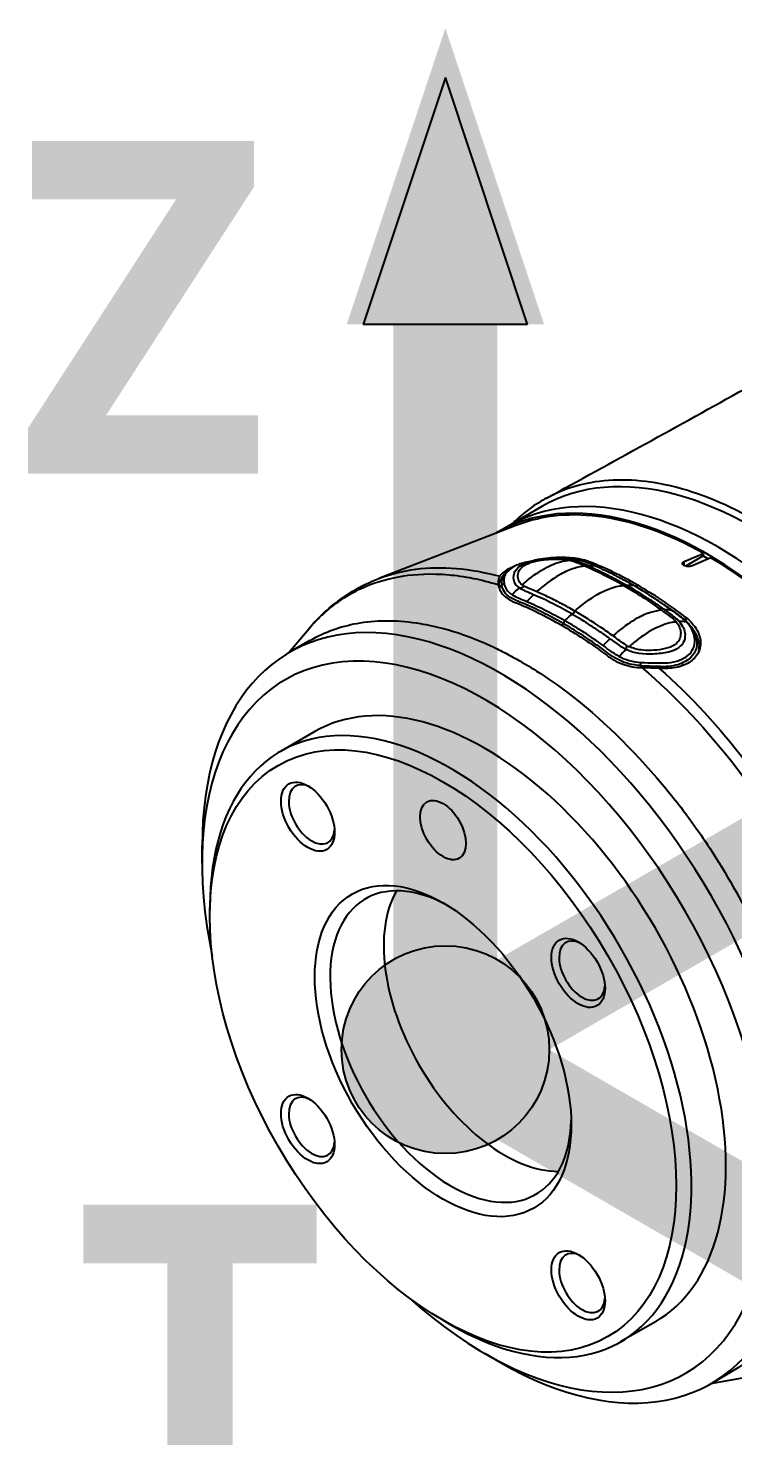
# Model space of a CAD drawing. Header units: millimetres. Extents: x 0 to 4378, y 0 to 2376.
# Drawn here: x 2523.5 to 2588.7, y 1859.2 to 1989.2 of the extents above; entities that cross this region are included whole.
import ezdxf

# ---------------------------------------------------------------- set-up
doc = ezdxf.new("R2010")
doc.units = ezdxf.units.MM
doc.header["$LTSCALE"] = 0.2
for name, color, linetype in [('01_Object Line', 4, 'Continuous'), ('07_Special Line2', 76, 'Continuous'), ('12_Before Rev.Num.', 5, 'Continuous')]:
    doc.layers.add(name, color=color, linetype=linetype)
doc.layers.add('14_Mark', color=7, linetype='Continuous', true_color=0xe03c31)
doc.styles.add('Rainbow-5.0 Style', font='malgunsl.ttf')

# ---------------------------------------------------------------- blocks, each defined once
blk = doc.blocks.new('A$C6724399f_1')
for p, q in [((-137.73, 911.03), (-141.97, 908.58)), ((-140.05, 909.3), (-152.8, 904.38)), ((-124.59, 905.94), (-122.82, 906.7)), ((-122.82, 906.7), (-122.82, 906.46)), ((-133.27, 905.73), (-133.27, 905.9)), ((-133.27, 905.55), (-133.27, 905.55)), ((-124.59, 905.59), (-124.59, 905.94)), ((-122.82, 906.46), (-124.44, 905.53)), ((-122.12, 906.29), (-123.89, 905.53)), ((-122.82, 906.46), (-122.36, 906.19)), ((-141.71, 903.61), (-141.71, 903.55)), ((-139.75, 903.47), (-139.75, 903.47)), ((-139.31, 903.63), (-139.31, 903.63)), ((-128.93, 903.55), (-128.93, 903.79)), ((-139.69, 902.17), (-139.69, 902.17)), ((-138.79, 901.78), (-138.79, 901.78)), ((-136.44, 902.32), (-136.44, 902.32)), ((-137.16, 900.99), (-137.16, 900.99)), ((-135.23, 900.84), (-135.23, 900.84)), ((-129.55, 900.33), (-129.55, 900.33)), ((-124.46, 900.81), (-124.46, 900.47)), ((-124.46, 900.38), (-124.46, 900.38)), ((-161.16, 897.5), (-159.25, 899.75)), ((-134.43, 899.42), (-134.43, 899.42)), ((-131.77, 899.52), (-131.77, 899.52)), ((-130.74, 899.43), (-130.74, 899.43)), ((-130.72, 899.45), (-130.72, 899.45)), ((-130.43, 899.68), (-130.43, 899.68)), ((-130.31, 899.78), (-130.31, 899.78)), ((-127.28, 899.76), (-127.28, 899.76)), ((-159.18, 898.65), (-161.06, 897.56)), ((-131.58, 897.45), (-131.58, 897.45)), ((-128.83, 897.46), (-128.84, 897.47)), ((-126.21, 897.93), (-126.21, 897.93)), ((-126.21, 897.54), (-126.21, 897.54)), ((-124.76, 898.3), (-124.76, 898.3)), ((-123.19, 897.99), (-123.19, 897.7)), ((-128.09, 897.39), (-128.09, 897.4)), ((-127.3, 896.58), (-127.3, 896.58)), ((-125.64, 896.33), (-125.64, 896.33)), ((-126.46, 895.69), (-126.46, 895.69)), ((-126.4, 894.29), (-126.4, 894.29)), ((-158.71, 890.23), (-161.9, 888.39)), ((-169.14, 878.07), (-169.14, 879.71)), ((-168.42, 873.16), (-168.42, 873.98)), ((-146.87, 835.84), (-146.16, 835.43)), ((-127.24, 835.71), (-130.42, 833.87)), ((-142.98, 832.76), (-141.56, 831.94)), ((-120.18, 831.1), (-122.06, 830.01)), ((-119.22, 830.49), (-122.16, 829.96))]:
    blk.add_line(p, q)
for centre, major_axis, ratio, start_param, end_param in [((-118.23, 877.26), (19.5, -33.77), 0.57735, 0, 3.141593), ((-121.41, 875.42), (19.5, -33.77), 0.57735, 0, 3.141593), ((-122.47, 874.81), (19.5, -33.77), 0.57735, 6.276472, 9.431491), ((-122.47, 874.81), (-19.41, 33.62), 0.57735, 5.510668, 6.192986), ((-122.47, 874.81), (-19.5, 33.77), 0.57735, 0.219576, 0.219609), ((-135.86, 896.61), (-2.01, -9.4), 0.657892, 3.207955, 3.309887), ((-134.41, 906.19), (0.123, 0.346), 0.586063, 3.505391, 4.05706), ((-128.77, 870.51), (21.99, -35.18), 0.558405, 2.458612, 2.489385), ((-134.36, 896.22), (2.02, 9.23), 0.669342, 0.072693, 0.1726), ((-128.86, 871.12), (19.98, -34.61), 0.577349, 2.358445, 2.512651), ((-122.47, 874.81), (19.41, -33.62), 0.57735, 0.0902, 2.343313), ((-122.47, 874.81), (-19.5, 33.77), 0.57735, 0.251781, 0.251867), ((-122.47, 874.81), (-17.98, 31.13), 0.57735, 0.101577, 0.10159), ((-139.75, 903.85), (-0.399, 0.039), 0.823926, 1.423079, 2.74037), ((-135.87, 906.19), (-3.97, -2.05), 0.476479, 0.211736, 0.2911), ((-129.97, 904.01), (-0.177, -0.308), 0.579231, 0.292939, 1.038344), ((-128.86, 871.12), (-19.98, 34.61), 0.577351, 5.341331, 5.500035), ((-134.91, 901.43), (0.135, 0.319), 0.655917, 3.458041, 4.784387), ((-127.32, 892.16), (-2.06, -9.21), 0.669522, 3.217308, 3.317215), ((-128.87, 870.6), (21.68, -35.31), 0.553474, 2.187803, 2.218617), ((-141.56, 863.78), (19.5, -33.77), 0.57735, 5.497787, 10.210176), ((-125.51, 901.05), (-0.226, -0.288), 0.524587, 0.216973, 1.096818), ((-125.98, 890.9), (-2.02, -9.4), 0.657828, 3.208445, 3.310377), ((-132.64, 898.56), (-1.5, 0), 0.57735, 5.393777, 5.394101), ((-132.43, 899.87), (-2, 0), 0.577602, 1.360978, 1.364511), ((-132.43, 899.87), (-2, 0), 0.577602, 2.317387, 2.317522), ((-132.43, 899.87), (2, 0), 0.577602, 6.101672, 6.101975), ((-142.98, 862.97), (-18.5, 32.04), 0.57735, 2.086336, 7.338442), ((-132.43, 898.68), (2, 0), 0.57735, 5.048975, 5.049302), ((-132.43, 898.68), (2, 0), 0.57735, 5.868287, 5.869086), ((-132.43, 898.68), (2, 0), 0.57735, 6.180219, 6.184222), ((-129.94, 898.19), (0.008, 0.395), 0.120682, 3.412409, 4.729332), ((-126.59, 900.83), (-4.24, -1.59), 0.623526, 0.480007, 0.55937), ((-142.98, 862.97), (15.74, -27.26), 0.57735, 0, 3.141593), ((-146.16, 861.13), (15.74, -27.26), 0.57735, 5.497787, 10.210176), ((-101.26, 887.05), (14.54, -25.18), 0.57735, 4.305765, 4.305803), ((-118.99, 887.51), (-1, 1.73), 0.57735, 0.213181, 0.213461), ((-118.99, 887.51), (-1, 1.73), 0.57735, 1.221476, 1.223962), ((-159.01, 882.58), (-1.5, 2.6), 0.57735, 5.577992, 10.129971), ((-146.16, 861.13), (-7.88, 13.65), 0.57735, 5.52902, 10.178943), ((-141.21, 863.99), (-7.88, 13.65), 0.57735, 0.319372, 2.82222), ((-134.02, 868.14), (-1.5, 2.6), 0.57735, 5.577992, 10.129971), ((-159.01, 853.71), (-1.5, 2.6), 0.57735, 5.577992, 10.129971), ((-134.02, 839.28), (-1.5, 2.6), 0.57735, 5.577992, 10.129971)]:
    blk.add_ellipse(centre, major_axis=major_axis, ratio=ratio, start_param=start_param, end_param=end_param)
for centre, major_axis in [((-146.87, 860.72), (15.24, -26.39)), ((-159.37, 882.37), (-1.75, 3.03)), ((-146.87, 881.13), (-1.5, 2.6)), ((-146.87, 860.72), (-8.38, 14.52)), ((-134.37, 867.94), (-1.75, 3.03)), ((-159.37, 853.51), (-1.75, 3.03)), ((-134.37, 839.07), (-1.75, 3.03))]:
    blk.add_ellipse(centre, major_axis=major_axis, ratio=0.57735)
for points in [[(-137.36, 911.77), (-131.23, 915.12), (-125.08, 918.51), (-118.92, 921.93)], [(-134.28, 906.08), (-134.74, 906.19), (-135.28, 906.26), (-135.85, 906.27)], [(-133.7, 905.89), (-133.88, 905.96), (-134.06, 906.02), (-134.26, 906.07)], [(-133.71, 905.53), (-132.54, 905.02), (-131.37, 904.42), (-130.19, 903.75)], [(-132.79, 905.53), (-133.09, 905.66), (-133.39, 905.78), (-133.7, 905.89)], [(-152.8, 904.38), (-152.8, 904.38), (-152.8, 904.38), (-152.8, 904.38)], [(-141.45, 903.77), (-141.38, 903.82), (-141.3, 903.88), (-141.22, 903.93)], [(-141.06, 904.89), (-141, 904.94), (-140.94, 905), (-140.87, 905.05)], [(-141.69, 903.78), (-141.71, 903.71), (-141.71, 903.62), (-141.7, 903.54)], [(-141.45, 903.77), (-141.55, 903.69), (-141.64, 903.56), (-141.67, 903.45)], [(-140.49, 902.88), (-140.27, 903.1), (-140.05, 903.32), (-139.84, 903.53)], [(-138.5, 902.88), (-138.71, 902.68), (-138.92, 902.47), (-139.13, 902.26)], [(-138.73, 903.37), (-138.73, 903.37), (-138.73, 903.37), (-138.72, 903.37)], [(-130.19, 903.74), (-129.01, 903.06), (-127.83, 902.3), (-126.65, 901.45)], [(-129.9, 903.77), (-129.69, 903.78), (-129.48, 903.77), (-129.27, 903.75)], [(-138.47, 901.97), (-138.47, 901.97), (-138.47, 901.97), (-138.47, 901.97)], [(-126.34, 901.88), (-126.23, 901.81), (-126.13, 901.73), (-126.02, 901.66)], [(-124.84, 900.78), (-125.13, 901.01), (-125.43, 901.24), (-125.74, 901.45)], [(-135.86, 900.03), (-135.84, 900.1), (-135.81, 900.16), (-135.77, 900.22)], [(-135.77, 900.22), (-135.71, 900.3), (-135.65, 900.38), (-135.61, 900.48)], [(-124.38, 900.37), (-124.52, 900.51), (-124.68, 900.65), (-124.84, 900.78)], [(-159.26, 899.75), (-159.25, 899.76), (-159.24, 899.76), (-159.24, 899.77)], [(-132.07, 898.18), (-131.86, 898.4), (-131.65, 898.61), (-131.44, 898.81)], [(-129.94, 897.81), (-130.17, 897.61), (-130.39, 897.39), (-130.6, 897.17)], [(-125.8, 898.07), (-125.8, 898.07), (-125.8, 898.07), (-125.8, 898.07)], [(-128.57, 896.33), (-128.57, 896.43), (-128.57, 896.52), (-128.57, 896.62)], [(-128.55, 896.13), (-128.56, 896.2), (-128.56, 896.27), (-128.57, 896.33)], [(-124.93, 896.87), (-124.93, 896.87), (-124.93, 896.87), (-124.93, 896.87)], [(-124.76, 896.58), (-124.73, 896.51), (-124.71, 896.43), (-124.69, 896.34)], [(-128.04, 895.77), (-128.04, 895.77), (-128.04, 895.77), (-128.04, 895.77)], [(-125.55, 894.85), (-125.55, 894.85), (-125.55, 894.85), (-125.55, 894.85)], [(-126.69, 894.56), (-126.69, 894.56), (-126.69, 894.56), (-126.69, 894.56)], [(-125.3, 894.62), (-125.3, 894.62), (-125.3, 894.62), (-125.3, 894.62)], [(-124.68, 894.02), (-124.68, 894.02), (-124.68, 894.02), (-124.68, 894.02)], [(-124.18, 893.52), (-124.18, 893.52), (-124.18, 893.52), (-124.18, 893.52)], [(-123.8, 893.14), (-123.8, 893.14), (-123.8, 893.14), (-123.8, 893.14)], [(-123.55, 892.88), (-123.55, 892.88), (-123.55, 892.88), (-123.55, 892.88)], [(-123.14, 892.45), (-123.14, 892.45), (-123.14, 892.45), (-123.14, 892.45)], [(-123.11, 892.42), (-123.12, 892.42), (-123.12, 892.42), (-123.12, 892.42)], [(-122.33, 891.58), (-122.33, 891.57), (-122.33, 891.57), (-122.33, 891.57)]]:
    blk.add_open_spline(points, degree=3)
for points, knots in [([(-118.23, 909.87), (-120.97, 911.42), (-123.7, 912.48), (-128.76, 913.55), (-131.07, 913.61), (-134.64, 912.97), (-135.99, 912.5), (-138.39, 911.23), (-139.45, 910.44), (-140.4, 909.49)], [0.000001, 0.000001, 0.000001, 0.000001, 1.164971, 1.164971, 2.245726, 2.245726, 2.976579, 2.976579, 3.662816, 3.662816, 3.662816, 3.662816]), ([(-152.8, 904.38), (-151.72, 904.79), (-150.57, 905.08), (-149.39, 905.24), (-146.99, 905.55), (-144.37, 905.33), (-141.63, 904.58)], [-0.1678514, -0.1678514, -0.1678514, -0.1678514, -0.1123126, -0.1123126, -0.1123126, 0, 0, 0, 0]), ([(-140.23, 905.53), (-140.52, 905.4), (-140.79, 905.27), (-141.29, 904.96), (-141.5, 904.77), (-141.63, 904.58)], [-0.2892406, -0.2892406, -0.2892406, -0.2892406, -0.1642391, -0.1642391, -0.0003909, -0.0003909, -0.0003909, -0.0003909]), ([(-140.03, 905.63), (-140.07, 905.61), (-140.11, 905.59), (-140.43, 905.43), (-140.65, 905.26), (-141, 904.94), (-141.12, 904.8), (-141.25, 904.41), (-141.26, 904.19), (-141.22, 903.93)], [27.245572, 27.245572, 27.245572, 27.245572, 27.43036, 27.43036, 28.758819, 28.758819, 30.087278, 30.087278, 31.415738, 31.415738, 31.415738, 31.415738]), ([(-139.84, 903.53), (-140.31, 903.85), (-140.43, 904.37), (-140.3, 904.82), (-140.22, 905.08), (-140.04, 905.32), (-139.78, 905.51), (-139.59, 905.65), (-139.35, 905.76), (-139.07, 905.85), (-138.39, 906.07), (-137.5, 906.18), (-136.64, 906.22), (-136.03, 906.25), (-135.43, 906.21), (-134.91, 906.1)], [6.83821, 6.83821, 6.83821, 6.83821, 9.362067, 9.362067, 9.362067, 10.842339, 10.842339, 10.842339, 11.887217, 11.887217, 11.887217, 14.411544, 14.411544, 14.411544, 16.204654, 16.204654, 16.204654, 16.204654]), ([(-140.03, 905.63), (-139.9, 905.69), (-139.76, 905.74), (-139.4, 905.85), (-139.17, 905.91), (-138.55, 906.04), (-138.17, 906.1), (-137.42, 906.2), (-137.07, 906.23), (-136.63, 906.26), (-136.54, 906.26), (-136.35, 906.27), (-136.25, 906.27), (-136.05, 906.27), (-135.95, 906.27), (-135.85, 906.27)], [0, 0, 0, 0, 0.0433293, 0.0433293, 0.1165032, 0.1165032, 0.2464569, 0.2464569, 0.3524355, 0.3524355, 0.3803043, 0.3803043, 0.4094502, 0.4094502, 0.4402949, 0.4402949, 0.4402949, 0.4402949]), ([(-139.55, 903.79), (-139.89, 904.06), (-140, 904.44), (-139.93, 904.81), (-139.88, 905.02), (-139.78, 905.2), (-139.62, 905.37), (-139.58, 905.41), (-139.53, 905.45), (-139.48, 905.49)], [7.141582, 7.141582, 7.141582, 7.141582, 9.362054, 9.362054, 9.362054, 10.573628, 10.573628, 10.573628, 10.889931, 10.889931, 10.889931, 10.889931]), ([(-139.55, 903.79), (-139.4, 903.92), (-139.26, 904.04), (-139.11, 904.16), (-138.54, 904.64), (-137.95, 905.05), (-137.36, 905.37), (-137.35, 905.37), (-137.34, 905.38), (-137.33, 905.38), (-136.73, 905.7), (-136.13, 905.92), (-135.57, 906.02), (-135.44, 906.04), (-135.32, 906.06), (-135.2, 906.08)], [-8.25646, -8.25646, -8.25646, -8.25646, -7.624618, -7.624618, -7.624618, -5.1247, -5.1247, -5.1247, -5.082989, -5.082989, -5.082989, -2.541442, -2.541442, -2.541442, -1.992945, -1.992945, -1.992945, -1.992945]), ([(-139.48, 905.49), (-139.33, 905.61), (-139.13, 905.72), (-138.74, 905.86), (-138.58, 905.91), (-138.41, 905.95)], [10.889931, 10.889931, 10.889931, 10.889931, 11.886462, 11.886462, 12.517617, 12.517617, 12.517617, 12.517617]), ([(-133.27, 905.9), (-133.69, 906.06), (-134.18, 906.17), (-135.26, 906.31), (-135.83, 906.33), (-137.05, 906.28), (-137.69, 906.2), (-138.34, 906.07), (-138.4, 906.06), (-138.45, 906.05)], [-1.0630218, -1.0630218, -1.0630218, -1.0630218, -0.8848058, -0.8848058, -0.7073819, -0.7073819, -0.5174641, -0.5174641, -0.50072, -0.50072, -0.50072, -0.50072]), ([(-138.41, 905.95), (-137.89, 906.08), (-137.3, 906.14), (-136.18, 906.19), (-135.66, 906.17), (-135.2, 906.08)], [12.517617, 12.517617, 12.517617, 12.517617, 14.410588, 14.410588, 16.122304, 16.122304, 16.122304, 16.122304]), ([(-133.71, 905.53), (-134.06, 905.49), (-134.4, 905.42), (-134.76, 905.31), (-135.16, 905.18), (-135.57, 905), (-135.98, 904.78), (-136.56, 904.46), (-137.15, 904.05), (-137.76, 903.54), (-137.91, 903.42), (-138.06, 903.29), (-138.21, 903.15)], [1.942734, 1.942734, 1.942734, 1.942734, 3.510907, 3.510907, 3.510907, 5.294969, 5.294969, 5.294969, 7.771433, 7.771433, 7.771433, 8.384461, 8.384461, 8.384461, 8.384461]), ([(-135.2, 906.08), (-135.11, 906.06), (-135.01, 906.03), (-134.92, 906.01), (-134.83, 905.98), (-134.74, 905.95), (-134.66, 905.92), (-134.64, 905.92), (-134.62, 905.91), (-134.6, 905.9)], [16.1226828, 16.1226828, 16.1226828, 16.1226828, 16.4885012, 16.4885012, 16.4885012, 16.8511653, 16.8511653, 16.8511653, 16.9347143, 16.9347143, 16.9347143, 16.9347143]), ([(-134.91, 906.1), (-134.82, 906.08), (-134.72, 906.05), (-134.63, 906.03), (-134.55, 906), (-134.46, 905.97), (-134.38, 905.94), (-134.36, 905.93), (-134.34, 905.93), (-134.32, 905.92)], [16.2046565, 16.2046565, 16.2046565, 16.2046565, 16.5350251, 16.5350251, 16.5350251, 16.8635253, 16.8635253, 16.8635253, 16.9347143, 16.9347143, 16.9347143, 16.9347143]), ([(-134.6, 905.9), (-134.47, 905.85), (-134.28, 905.77), (-134.01, 905.66), (-133.86, 905.59), (-133.71, 905.53)], [0, 0, 0, 0, 0.0569111, 0.0569111, 0.1273668, 0.1273668, 0.1273668, 0.1273668]), ([(-133.43, 905.55), (-133.14, 905.42), (-132.85, 905.29), (-132.26, 905.01), (-131.97, 904.87), (-131.08, 904.42), (-130.49, 904.11), (-129.9, 903.77)], [-0.5003967, -0.5003967, -0.5003967, -0.5003967, -0.3749442, -0.3749442, -0.2498089, -0.2498089, 0, 0, 0, 0]), ([(-129.27, 903.75), (-129.66, 903.97), (-130.05, 904.19), (-130.44, 904.39), (-130.83, 904.6), (-131.22, 904.8), (-131.61, 904.98), (-132.01, 905.17), (-132.4, 905.36), (-132.79, 905.53)], [13.589461, 13.589461, 13.589461, 13.589461, 15.291102, 15.291102, 15.291102, 16.992719, 16.992719, 16.992719, 18.712231, 18.712231, 18.712231, 18.712231]), ([(-123.89, 905.53), (-123.93, 905.51), (-123.99, 905.5), (-124.11, 905.48), (-124.18, 905.48), (-124.3, 905.49), (-124.37, 905.5), (-124.49, 905.54), (-124.55, 905.56), (-124.64, 905.61), (-124.68, 905.65), (-124.73, 905.71), (-124.74, 905.74), (-124.74, 905.81), (-124.73, 905.84), (-124.67, 905.9), (-124.64, 905.92), (-124.59, 905.94)], [0.1511512, 0.1511512, 0.1511512, 0.1511512, 0.1700527, 0.1700527, 0.1890362, 0.1890362, 0.2079284, 0.2079284, 0.2268206, 0.2268206, 0.2457128, 0.2457128, 0.264605, 0.264605, 0.2835884, 0.2835884, 0.3024899, 0.3024899, 0.3024899, 0.3024899]), ([(-159.24, 899.77), (-158.62, 900.5), (-158.12, 900.95), (-157.84, 901.2), (-157.71, 901.32), (-157.62, 901.4), (-157.57, 901.43), (-157.24, 901.72), (-156.74, 902.13), (-156.01, 902.59), (-155.07, 903.19), (-154.47, 903.44), (-154.3, 903.52), (-154.21, 903.56), (-154.12, 903.6), (-154.03, 903.64), (-152.91, 904.11), (-151.73, 904.43), (-150.5, 904.62), (-149.41, 904.78), (-148.01, 904.87), (-146.3, 904.72), (-145.74, 904.67), (-144.98, 904.58), (-144.04, 904.39), (-143.37, 904.25), (-142.61, 904.07), (-141.76, 903.81)], [-0.2964944, -0.2964944, -0.2964944, -0.2964944, -0.2645883, -0.2645883, -0.2645883, -0.25, -0.25, -0.25, -0.21875, -0.21875, -0.21875, -0.1875, -0.1875, -0.1875, -0.1826751, -0.1826751, -0.1826751, -0.125, -0.125, -0.125, -0.0625, -0.0625, -0.0625, -0.0258077, -0.0258077, -0.0258077, 0, 0, 0, 0]), ([(-159.24, 899.77), (-159.24, 899.77), (-159.24, 899.77), (-159.24, 899.77), (-159.24, 899.77), (-159.24, 899.77), (-159.24, 899.77), (-159.24, 899.77), (-159.24, 899.77), (-159.24, 899.77), (-159.24, 899.77), (-159.24, 899.77), (-159.24, 899.77), (-159.23, 899.78), (-159.23, 899.78), (-159.23, 899.79), (-159.22, 899.79), (-159.2, 899.81), (-159.19, 899.83), (-159.13, 899.9), (-159.09, 899.95), (-158.92, 900.14), (-158.79, 900.29), (-158.25, 900.85), (-157.83, 901.26), (-156.03, 902.8), (-154.48, 903.73), (-152.8, 904.38)], [0, 0, 0, 0, 0.00005, 0.00005, 0.000069, 0.000069, 0.00013, 0.00013, 0.00017, 0.00017, 0.00029, 0.00029, 0.00065, 0.00065, 0.00173, 0.00173, 0.00497, 0.00497, 0.01469, 0.01469, 0.04385, 0.04385, 0.131336, 0.131336, 0.393933, 0.393933, 1.206043, 1.206043, 1.206043, 1.206043]), ([(-141.63, 904.58), (-141.64, 904.56), (-141.66, 904.54), (-141.68, 904.48), (-141.7, 904.46), (-141.73, 904.37), (-141.74, 904.31), (-141.79, 904.06), (-141.77, 903.88), (-141.76, 903.81)], [-0.06400045, -0.06400045, -0.06400045, -0.06400045, -0.05698624, -0.05698624, -0.05040221, -0.05040221, -0.03728617, -0.03728617, -0.00001779, -0.00001779, -0.00001779, -0.00001779]), ([(-141.69, 903.78), (-141.68, 903.88), (-141.66, 903.97), (-141.56, 904.24), (-141.47, 904.41), (-141.3, 904.65), (-141.23, 904.73), (-141.16, 904.79)], [0, 0, 0, 0, 0.043852, 0.043852, 0.1087099, 0.1087099, 0.1542399, 0.1542399, 0.1542399, 0.1542399]), ([(-141.06, 904.89), (-141.11, 904.84), (-141.16, 904.8), (-141.21, 904.75), (-141.21, 904.75), (-141.21, 904.75), (-141.21, 904.74), (-141.44, 904.5), (-141.52, 904.19), (-141.45, 903.77)], [-39.614388, -39.614388, -39.614388, -39.614388, -39.2015, -39.2015, -39.2015, -39.181422, -39.181422, -39.181422, -37.039584, -37.039584, -37.039584, -37.039584]), ([(-141.22, 903.93), (-141.22, 903.9), (-141.22, 903.87), (-141.2, 903.81), (-141.19, 903.78), (-141.17, 903.7), (-141.15, 903.64), (-141.11, 903.55), (-141.09, 903.52), (-141.04, 903.44), (-141.02, 903.39), (-140.88, 903.2), (-140.72, 903.03), (-140.49, 902.88)], [0, 0, 0, 0, 0.0146911, 0.0146911, 0.0270405, 0.0270405, 0.0580232, 0.0580232, 0.077436, 0.077436, 0.1037284, 0.1037284, 0.192379, 0.192379, 0.192379, 0.192379]), ([(-141.76, 903.81), (-141.72, 903.44), (-141.55, 903.11), (-141.15, 902.7), (-140.99, 902.57), (-140.71, 902.4), (-140.61, 902.35), (-140.4, 902.25), (-140.33, 902.22), (-140.19, 902.17)], [-0.4608596, -0.4608596, -0.4608596, -0.4608596, -0.2319778, -0.2319778, -0.1176594, -0.1176594, -0.0605125, -0.0605125, -0.000004, -0.000004, -0.000004, -0.000004]), ([(-135.77, 900.22), (-136.32, 900.54), (-136.87, 900.84), (-137.42, 901.12), (-137.98, 901.41), (-138.53, 901.67), (-139.07, 901.91), (-139.07, 901.91), (-139.07, 901.91), (-139.08, 901.91), (-139.62, 902.15), (-140.21, 902.35), (-140.66, 902.63), (-140.66, 902.63), (-140.66, 902.63), (-140.67, 902.63), (-140.89, 902.78), (-141.07, 902.95), (-141.2, 903.14), (-141.33, 903.33), (-141.42, 903.54), (-141.45, 903.77)], [27.547428, 27.547428, 27.547428, 27.547428, 29.915632, 29.915632, 29.915632, 32.28311, 32.28311, 32.28311, 32.293424, 32.293424, 32.293424, 34.650769, 34.650769, 34.650769, 34.666423, 34.666423, 34.666423, 35.852922, 35.852922, 35.852922, 37.039421, 37.039421, 37.039421, 37.039421]), ([(-140.49, 902.88), (-140.47, 902.87), (-140.45, 902.85), (-140.43, 902.84), (-140.24, 902.74), (-140.05, 902.64), (-139.84, 902.55), (-139.6, 902.46), (-139.37, 902.36), (-139.13, 902.26)], [33.655801, 33.655801, 33.655801, 33.655801, 33.760716, 33.760716, 33.760716, 34.688162, 34.688162, 34.688162, 35.7207, 35.7207, 35.7207, 35.7207]), ([(-138.5, 902.88), (-138.56, 902.91), (-138.63, 902.94), (-138.69, 902.97), (-138.71, 902.97), (-138.72, 902.98), (-138.73, 902.99), (-138.81, 903.02), (-138.89, 903.05), (-138.97, 903.09), (-139.05, 903.12), (-139.12, 903.16), (-139.2, 903.19), (-139.28, 903.22), (-139.35, 903.26), (-139.43, 903.29), (-139.5, 903.33), (-139.57, 903.36), (-139.64, 903.4), (-139.71, 903.44), (-139.77, 903.48), (-139.84, 903.53)], [4.856644, 4.856644, 4.856644, 4.856644, 5.128657, 5.128657, 5.128657, 5.185049, 5.185049, 5.185049, 5.513346, 5.513346, 5.513346, 5.841966, 5.841966, 5.841966, 6.171736, 6.171736, 6.171736, 6.503514, 6.503514, 6.503514, 6.83821, 6.83821, 6.83821, 6.83821]), ([(-138.21, 903.15), (-138.22, 903.16), (-138.24, 903.16), (-138.65, 903.34), (-139.05, 903.49), (-139.39, 903.68)], [5.066669, 5.066669, 5.066669, 5.066669, 5.128657, 5.128657, 6.83821, 6.83821, 6.83821, 6.83821]), ([(-134.97, 901.1), (-135.56, 901.44), (-136.15, 901.76), (-137.03, 902.21), (-137.33, 902.36), (-137.91, 902.63), (-138.21, 902.76), (-138.5, 902.88)], [-0.4980541, -0.4980541, -0.4980541, -0.4980541, -0.2482966, -0.2482966, -0.1249533, -0.1249533, -0.0001115, -0.0001115, -0.0001115, -0.0001115]), ([(-134.69, 901.37), (-135.09, 901.6), (-135.49, 901.82), (-135.88, 902.03), (-136.28, 902.24), (-136.67, 902.44), (-137.07, 902.63), (-137.45, 902.81), (-137.83, 902.99), (-138.21, 903.15)], [0, 0, 0, 0, 1.709554, 1.709554, 1.709554, 3.419104, 3.419104, 3.419104, 5.066451, 5.066451, 5.066451, 5.066451]), ([(-134.69, 901.37), (-134.28, 901.73), (-133.87, 902.06), (-133.48, 902.34), (-132.44, 903.08), (-131.45, 903.53), (-130.51, 903.7), (-130.4, 903.72), (-130.3, 903.73), (-130.19, 903.74)], [0.073579, 0.073579, 0.073579, 0.073579, 1.773456, 1.773456, 1.773456, 6.187837, 6.187837, 6.187837, 6.697304, 6.697304, 6.697304, 6.697304]), ([(-129.9, 903.77), (-129.31, 903.43), (-128.72, 903.06), (-127.99, 902.58), (-127.84, 902.49), (-127.58, 902.32), (-127.47, 902.24), (-127.03, 901.94), (-126.7, 901.71), (-126.37, 901.47)], [-0.5013435, -0.5013435, -0.5013435, -0.5013435, -0.2507469, -0.2507469, -0.1880948, -0.1880948, -0.1410476, -0.1410476, -0.0000391, -0.0000391, -0.0000391, -0.0000391]), ([(-125.74, 901.45), (-126.13, 901.74), (-126.53, 902.01), (-126.92, 902.27), (-127.31, 902.54), (-127.7, 902.79), (-128.09, 903.04), (-128.48, 903.28), (-128.87, 903.52), (-129.26, 903.74), (-129.26, 903.74), (-129.26, 903.75), (-129.27, 903.75)], [-18.712231, -18.712231, -18.712231, -18.712231, -16.997643, -16.997643, -16.997643, -15.300899, -15.300899, -15.300899, -13.604104, -13.604104, -13.604104, -13.589461, -13.589461, -13.589461, -13.589461]), ([(-140.19, 902.17), (-138.78, 901.59), (-137.37, 900.9), (-134.55, 899.27), (-133.15, 898.34), (-131.74, 897.29)], [0, 0, 0, 0, 0.604975, 0.604975, 1.212492, 1.212492, 1.212492, 1.212492]), ([(-139.13, 902.26), (-138.54, 902.01), (-137.96, 901.73), (-136.79, 901.14), (-136.2, 900.82), (-135.61, 900.48)], [35.720723, 35.720723, 35.720723, 35.720723, 38.259702, 38.259702, 40.798705, 40.798705, 40.798705, 40.798705]), ([(-131.15, 899.07), (-131.53, 899.35), (-131.92, 899.62), (-132.3, 899.88), (-133.1, 900.41), (-133.9, 900.91), (-134.69, 901.37)], [-5.096168, -5.096168, -5.096168, -5.096168, -3.432831, -3.432831, -3.432831, 0, 0, 0, 0]), ([(-126.65, 901.45), (-127, 901.42), (-127.34, 901.35), (-127.7, 901.23), (-128.1, 901.11), (-128.51, 900.93), (-128.92, 900.7), (-129.5, 900.39), (-130.09, 899.98), (-130.7, 899.47), (-130.85, 899.34), (-131, 899.21), (-131.15, 899.07)], [1.942734, 1.942734, 1.942734, 1.942734, 3.510907, 3.510907, 3.510907, 5.294969, 5.294969, 5.294969, 7.771433, 7.771433, 7.771433, 8.384461, 8.384461, 8.384461, 8.384461]), ([(-126.65, 901.45), (-126.51, 901.35), (-126.36, 901.24), (-126.09, 901.04), (-125.9, 900.9), (-125.76, 900.8)], [0, 0, 0, 0, 0.0616854, 0.0616854, 0.1115163, 0.1115163, 0.1115163, 0.1115163]), ([(-126.02, 901.66), (-125.45, 901.26), (-124.88, 900.85), (-123.66, 899.74), (-123.33, 898.94), (-123.48, 897.51), (-123.97, 896.91), (-124.76, 896.58)], [4.433636, 4.433636, 4.433636, 4.433636, 6.883366, 6.883366, 10.325049, 10.325049, 13.766731, 13.766731, 13.766731, 13.766731]), ([(-159.18, 898.65), (-159.07, 898.71), (-158.97, 898.76), (-157.55, 899.53), (-156.09, 900.03), (-152.77, 900.57), (-150.91, 900.54), (-148.27, 900.1), (-147.55, 899.95), (-145.61, 899.43), (-144.37, 898.99), (-142.76, 898.3), (-142.4, 898.13), (-141.61, 897.75), (-141.18, 897.54), (-140.29, 897.06), (-139.83, 896.8), (-139.09, 896.36), (-138.81, 896.19), (-138.43, 895.96), (-138.33, 895.89), (-137.26, 895.21), (-136.3, 894.55), (-132.28, 891.5), (-129.36, 888.63), (-125.66, 884.25), (-124.74, 883.07), (-123.29, 881.07), (-122.74, 880.27), (-120.69, 877.13), (-119.32, 874.69), (-117.2, 870.44), (-116.41, 868.66), (-115.03, 865.06), (-114.44, 863.26), (-113.5, 859.84), (-113.12, 858.22), (-112.63, 855.52), (-112.47, 854.43), (-112.24, 852.28), (-112.16, 851.22), (-112.11, 849.68), (-112.1, 849.18), (-112.13, 845.71), (-112.5, 842.97), (-113.61, 839.33), (-114.06, 838.21), (-114.96, 836.44), (-115.38, 835.74), (-117.03, 833.41), (-118.5, 832.06), (-120.18, 831.1)], [-15.185847, -15.185847, -15.185847, -15.185847, -15.126345, -15.126345, -14.357922, -14.357922, -13.491729, -13.491729, -13.178557, -13.178557, -12.649887, -12.649887, -12.498415, -12.498415, -12.318089, -12.318089, -12.124815, -12.124815, -12.007373, -12.007373, -11.964756, -11.964756, -11.555527, -11.555527, -10.242526, -10.242526, -9.787003, -9.787003, -9.494757, -9.494757, -8.658648, -8.658648, -8.069674, -8.069674, -7.481399, -7.481399, -6.943069, -6.943069, -6.570845, -6.570845, -6.198458, -6.198458, -6.015314, -6.015314, -4.920692, -4.920692, -4.383337, -4.383337, -3.995401, -3.995401, -2.988737, -2.988737, -2.988737, -2.988737]), ([(-128.57, 896.33), (-128.96, 896.35), (-129.34, 896.41), (-129.71, 896.5), (-130.08, 896.6), (-130.43, 896.74), (-130.75, 896.91), (-131.38, 897.25), (-131.89, 897.69), (-132.44, 898.08), (-132.99, 898.47), (-133.54, 898.85), (-134.1, 899.2), (-134.1, 899.2), (-134.1, 899.21), (-134.11, 899.21), (-134.65, 899.56), (-135.2, 899.89), (-135.75, 900.21), (-135.76, 900.21), (-135.76, 900.22), (-135.77, 900.22)], [-37.039388, -37.039388, -37.039388, -37.039388, -35.852961, -35.852961, -35.852961, -34.66644, -34.66644, -34.66644, -32.296832, -32.296832, -32.296832, -29.935323, -29.935323, -29.935323, -29.920458, -29.920458, -29.920458, -27.574383, -27.574383, -27.574383, -27.547428, -27.547428, -27.547428, -27.547428]), ([(-135.61, 900.48), (-135.54, 900.55), (-135.46, 900.62), (-135.39, 900.69), (-135.29, 900.78), (-135.2, 900.88), (-135.1, 900.97), (-135.06, 901.02), (-135.02, 901.06), (-134.97, 901.1)], [-1.0896743, -1.0896743, -1.0896743, -1.0896743, -0.7634499, -0.7634499, -0.7634499, -0.3184296, -0.3184296, -0.3184296, -0.1133023, -0.1133023, -0.1133023, -0.1133023]), ([(-132.07, 898.18), (-132.65, 898.61), (-133.24, 899.01), (-134.43, 899.78), (-135.02, 900.14), (-135.61, 900.48)], [35.720722, 35.720722, 35.720722, 35.720722, 38.259702, 38.259702, 40.798705, 40.798705, 40.798705, 40.798705]), ([(-131.44, 898.81), (-131.73, 899.02), (-132.02, 899.23), (-132.61, 899.63), (-132.91, 899.83), (-133.79, 900.4), (-134.38, 900.76), (-134.97, 901.1)], [-0.4984902, -0.4984902, -0.4984902, -0.4984902, -0.3746356, -0.3746356, -0.2508217, -0.2508217, -0.0000001, -0.0000001, -0.0000001, -0.0000001]), ([(-125.02, 900.39), (-124.71, 900.02), (-124.52, 899.6), (-124.5, 899.21), (-124.47, 898.66), (-124.73, 898.19), (-125.25, 897.88), (-125.47, 897.75), (-125.74, 897.65), (-126.04, 897.58), (-126.46, 897.48), (-126.95, 897.42), (-127.45, 897.4), (-128.3, 897.37), (-129.21, 897.44), (-129.94, 897.81)], [-16.234798, -16.234798, -16.234798, -16.234798, -14.441202, -14.441202, -14.441202, -11.916208, -11.916208, -11.916208, -10.870941, -10.870941, -10.870941, -9.390513, -9.390513, -9.390513, -6.865662, -6.865662, -6.865662, -6.865662]), ([(-125.32, 900.37), (-125.44, 900.35), (-125.56, 900.34), (-125.68, 900.31), (-126.25, 900.21), (-126.84, 899.99), (-127.44, 899.67), (-127.45, 899.67), (-127.46, 899.66), (-127.47, 899.66), (-128.06, 899.34), (-128.65, 898.93), (-129.23, 898.45), (-129.37, 898.33), (-129.52, 898.21), (-129.66, 898.08)], [1.992945, 1.992945, 1.992945, 1.992945, 2.541442, 2.541442, 2.541442, 5.082989, 5.082989, 5.082989, 5.1247, 5.1247, 5.1247, 7.624618, 7.624618, 7.624618, 8.25646, 8.25646, 8.25646, 8.25646]), ([(-128.57, 896.62), (-128.14, 896.61), (-127.71, 896.59), (-126.87, 896.57), (-126.47, 896.56), (-125.71, 896.63), (-125.34, 896.72), (-124.7, 896.95), (-124.43, 897.1), (-123.79, 897.64), (-123.57, 898.15), (-123.61, 899.26), (-123.88, 899.86), (-124.38, 900.37)], [-31.415738, -31.415738, -31.415738, -31.415738, -30.087278, -30.087278, -28.758819, -28.758819, -27.43036, -27.43036, -26.101901, -26.101901, -23.444982, -23.444982, -20.788081, -20.788081, -20.788081, -20.788081]), ([(-124.46, 900.81), (-124.07, 900.51), (-123.75, 900.16), (-123.28, 899.44), (-123.13, 899.07), (-123.03, 898.28), (-123.09, 897.88), (-123.45, 897.16), (-123.74, 896.85), (-124.48, 896.4), (-124.9, 896.24), (-125.83, 896.06), (-126.35, 896.04), (-126.88, 896.07)], [0, 0, 0, 0, 0.170338, 0.170338, 0.339954, 0.339954, 0.529798, 0.529798, 0.719657, 0.719657, 0.888889, 0.888889, 1.059151, 1.059151, 1.059151, 1.059151]), ([(-125.76, 900.8), (-125.75, 900.78), (-125.73, 900.77), (-125.71, 900.76), (-125.64, 900.69), (-125.57, 900.63), (-125.5, 900.57), (-125.43, 900.5), (-125.37, 900.44), (-125.32, 900.37)], [-16.9650672, -16.9650672, -16.9650672, -16.9650672, -16.8814942, -16.8814942, -16.8814942, -16.518726, -16.518726, -16.518726, -16.1528025, -16.1528025, -16.1528025, -16.1528025]), ([(-125.48, 900.81), (-125.46, 900.8), (-125.44, 900.79), (-125.43, 900.77), (-125.35, 900.71), (-125.28, 900.65), (-125.21, 900.59), (-125.15, 900.52), (-125.08, 900.46), (-125.02, 900.39)], [-16.9650672, -16.9650672, -16.9650672, -16.9650672, -16.8938577, -16.8938577, -16.8938577, -16.565263, -16.565263, -16.565263, -16.2347997, -16.2347997, -16.2347997, -16.2347997]), ([(-125.47, 901.27), (-125.05, 900.96), (-124.64, 900.65), (-123.97, 900), (-123.72, 899.68), (-123.34, 898.94), (-123.22, 898.52), (-123.19, 898.15)], [0.0772603, 0.0772603, 0.0772603, 0.0772603, 0.2575296, 0.2575296, 0.393836, 0.393836, 0.5442859, 0.5442859, 0.5442859, 0.5442859]), ([(-125.32, 900.37), (-125.05, 900.04), (-124.91, 899.68), (-124.89, 898.98), (-125.02, 898.64), (-125.3, 898.38)], [-16.152793, -16.152793, -16.152793, -16.152793, -14.440216, -14.440216, -12.546701, -12.546701, -12.546701, -12.546701]), ([(-129.94, 897.81), (-130.04, 897.86), (-130.13, 897.91), (-130.22, 897.97), (-130.31, 898.02), (-130.4, 898.07), (-130.48, 898.13), (-130.56, 898.18), (-130.64, 898.24), (-130.72, 898.3), (-130.8, 898.35), (-130.88, 898.41), (-130.96, 898.47), (-131.04, 898.52), (-131.12, 898.58), (-131.2, 898.64), (-131.22, 898.65), (-131.23, 898.66), (-131.25, 898.67), (-131.31, 898.72), (-131.38, 898.76), (-131.44, 898.81)], [-6.865662, -6.865662, -6.865662, -6.865662, -6.53091, -6.53091, -6.53091, -6.199058, -6.199058, -6.199058, -5.869205, -5.869205, -5.869205, -5.540502, -5.540502, -5.540502, -5.212131, -5.212131, -5.212131, -5.149247, -5.149247, -5.149247, -4.883582, -4.883582, -4.883582, -4.883582]), ([(-129.89, 898.2), (-130.34, 898.46), (-130.72, 898.76), (-131.13, 899.06), (-131.14, 899.07), (-131.15, 899.07)], [-6.865662, -6.865662, -6.865662, -6.865662, -5.149247, -5.149247, -5.09617, -5.09617, -5.09617, -5.09617]), ([(-130.6, 897.17), (-130.63, 897.19), (-130.65, 897.2), (-130.68, 897.22), (-130.92, 897.36), (-131.15, 897.5), (-131.36, 897.66), (-131.6, 897.83), (-131.84, 898.01), (-132.07, 898.18)], [33.655801, 33.655801, 33.655801, 33.655801, 33.760753, 33.760753, 33.760753, 34.688313, 34.688313, 34.688313, 35.7207, 35.7207, 35.7207, 35.7207]), ([(-125.3, 898.38), (-125.39, 898.3), (-125.5, 898.22), (-125.89, 898), (-126.22, 897.91), (-126.59, 897.84), (-126.93, 897.78), (-127.3, 897.75), (-127.97, 897.72), (-128.28, 897.74), (-128.59, 897.78), (-128.96, 897.83), (-129.33, 897.93), (-129.66, 898.08)], [-12.546701, -12.546701, -12.546701, -12.546701, -11.915365, -11.915365, -10.602154, -10.602154, -10.602154, -9.390513, -9.390513, -8.401614, -8.401614, -8.401614, -7.169122, -7.169122, -7.169122, -7.169122]), ([(-123.23, 897.61), (-123.22, 897.65), (-123.21, 897.69), (-123.19, 897.87), (-123.18, 898.01), (-123.19, 898.15)], [-120.7220068, -120.7220068, -120.7220068, -120.7220068, -120.5192593, -120.5192593, -119.8736837, -119.8736837, -119.8736837, -119.8736837]), ([(-131.74, 897.29), (-131.6, 897.18), (-131.53, 897.12), (-131.29, 896.96), (-131.17, 896.89), (-130.8, 896.68), (-130.53, 896.56), (-129.69, 896.26), (-129.08, 896.14), (-128.45, 896.13)], [-0.3780935, -0.3780935, -0.3780935, -0.3780935, -0.3289343, -0.3289343, -0.2821356, -0.2821356, -0.188521, -0.188521, -0.0002986, -0.0002986, -0.0002986, -0.0002986]), ([(-130.6, 897.17), (-130.32, 897.02), (-130.01, 896.9), (-129.68, 896.81), (-129.66, 896.8), (-129.65, 896.8), (-129.63, 896.79), (-129.29, 896.7), (-128.93, 896.64), (-128.57, 896.62)], [-33.655783, -33.655783, -33.655783, -33.655783, -32.588177, -32.588177, -32.588177, -32.535769, -32.535769, -32.535769, -31.415738, -31.415738, -31.415738, -31.415738]), ([(-128.57, 896.33), (-127.87, 896.31), (-127.16, 896.26), (-126.51, 896.26), (-126.51, 896.26), (-126.5, 896.26), (-126.5, 896.26), (-126.17, 896.26), (-125.86, 896.29), (-125.57, 896.34), (-125.28, 896.4), (-125, 896.48), (-124.76, 896.58)], [37.039421, 37.039421, 37.039421, 37.039421, 39.181422, 39.181422, 39.181422, 39.2015, 39.2015, 39.2015, 40.272392, 40.272392, 40.272392, 41.323422, 41.323422, 41.323422, 41.323422]), ([(-128.45, 896.13), (-125.36, 893.49), (-122.38, 890.33), (-119.71, 886.84), (-118.3, 885.01), (-116.96, 883.05), (-115.72, 881.04), (-114.48, 879.03), (-113.35, 876.97), (-112.33, 874.87), (-111.31, 872.77), (-110.39, 870.6), (-109.6, 868.44), (-108.82, 866.29), (-108.17, 864.15), (-107.65, 862.03), (-107.14, 859.91), (-106.75, 857.78), (-106.51, 855.74), (-106.28, 853.69), (-106.18, 851.72), (-106.24, 849.83), (-106.34, 846.04), (-107.03, 842.57), (-108.27, 839.69), (-108.88, 838.26), (-109.63, 836.97), (-110.5, 835.84), (-111.37, 834.71), (-112.37, 833.72), (-113.48, 832.92), (-114.59, 832.11), (-115.79, 831.49), (-117.09, 831.04), (-117.77, 830.81), (-118.48, 830.62), (-119.22, 830.49)], [0, 0, 0, 0, 0.1205223, 0.1205223, 0.1205223, 0.1837668, 0.1837668, 0.1837668, 0.2470112, 0.2470112, 0.2470112, 0.3102557, 0.3102557, 0.3102557, 0.3735002, 0.3735002, 0.3735002, 0.4367446, 0.4367446, 0.4367446, 0.4999891, 0.4999891, 0.4999891, 0.6264781, 0.6264781, 0.6264781, 0.6897225, 0.6897225, 0.6897225, 0.752967, 0.752967, 0.752967, 0.8162115, 0.8162115, 0.8162115, 0.8493915, 0.8493915, 0.8493915, 0.8493915]), ([(-126.88, 896.07), (-126.94, 896.08), (-127.01, 896.08), (-127.14, 896.09), (-127.2, 896.09), (-127.4, 896.1), (-127.53, 896.1), (-128.03, 896.11), (-128.33, 896.12), (-128.45, 896.13)], [0.0000195, 0.0000195, 0.0000195, 0.0000195, 0.0187409, 0.0187409, 0.0363222, 0.0363222, 0.0713463, 0.0713463, 0.1704652, 0.1704652, 0.1704652, 0.1704652]), ([(-126.88, 896.07), (-124.03, 893.56), (-121.3, 890.61), (-118.82, 887.37), (-117.41, 885.54), (-116.06, 883.58), (-114.82, 881.56), (-113.58, 879.55), (-112.45, 877.49), (-111.43, 875.38), (-110.4, 873.27), (-109.48, 871.1), (-108.69, 868.94), (-107.91, 866.78), (-107.26, 864.64), (-106.74, 862.51), (-106.22, 860.38), (-105.84, 858.25), (-105.6, 856.2), (-105.36, 854.15), (-105.27, 852.18), (-105.32, 850.28), (-105.42, 846.48), (-106.12, 843), (-107.35, 840.12), (-107.97, 838.68), (-108.72, 837.4), (-109.59, 836.26), (-110.32, 835.32), (-111.13, 834.48), (-112.03, 833.76)], [-1, -1, -1, -1, -0.8874103, -0.8874103, -0.8874103, -0.8234994, -0.8234994, -0.8234994, -0.7595886, -0.7595886, -0.7595886, -0.6956777, -0.6956777, -0.6956777, -0.6317668, -0.6317668, -0.6317668, -0.5678559, -0.5678559, -0.5678559, -0.503945, -0.503945, -0.503945, -0.3761233, -0.3761233, -0.3761233, -0.3122124, -0.3122124, -0.3122124, -0.2591427, -0.2591427, -0.2591427, -0.2591427])]:
    blk.add_open_spline(points, degree=3, knots=knots)
blk = doc.blocks.new('A$C36afca62')
h = blk.add_hatch(color=256)
h.dxf.hatch_style = 1
h.paths.add_polyline_path([(6, 0, 1), (-6, 0, 1)])
at = {"layer": '12_Before Rev.Num.'}
blk.add_hatch(color=256, dxfattribs=at).paths.add_polyline_path([(0, 58.987), (-5.702, 41.88), (5.702, 41.88)])
blk.add_circle((0, 0), 6)
at = {"layer": '07_Special Line2', "const_width": 6}
blk.add_lwpolyline([(36.269, 20.94), (0, 0)], dxfattribs=at)
at = {"layer": '12_Before Rev.Num.'}
for p, q in [((0, 56.136), (-4.752, 41.88)), ((4.752, 41.88), (0, 56.136)), ((4.752, 41.88), (-4.752, 41.88))]:
    blk.add_line(p, q, dxfattribs=at)
at = {"layer": '12_Before Rev.Num.', "const_width": 6}
blk.add_lwpolyline([(0, 41.88), (0, 0)], dxfattribs=at)
at = {"layer": '14_Mark', "const_width": 6}
blk.add_lwpolyline([(36.269, -20.94), (0, 0)], dxfattribs=at)
at = {"insert": (-21.407, -18.551), "char_height": 19.2, "attachment_point": 4, "style": 'Rainbow-5.0 Style'}
blk.add_mtext('{\\fMalgun Gothic Semilight|b1|i0|c129|p50;T}', dxfattribs=at)
at = {"layer": '12_Before Rev.Num.', "insert": (-24.704, 42.87), "char_height": 19.2, "attachment_point": 4, "style": 'Rainbow-5.0 Style'}
blk.add_mtext('{\\fMalgun Gothic Semilight|b1|i0|c129|p50;Z}', dxfattribs=at)

msp = doc.modelspace()

# ---------------------------------------------------------------- block references
at = {"xscale": 1.6, "yscale": 1.6, "zscale": 1.6}
msp.add_blockref('A$C36afca62', (2562.099, 1894.866), dxfattribs=at)
at = {"layer": '01_Object Line'}
msp.add_blockref('A$C6724399f_1', (2708.753, 1034.021), dxfattribs=at)

doc.saveas('drawing.dxf')
